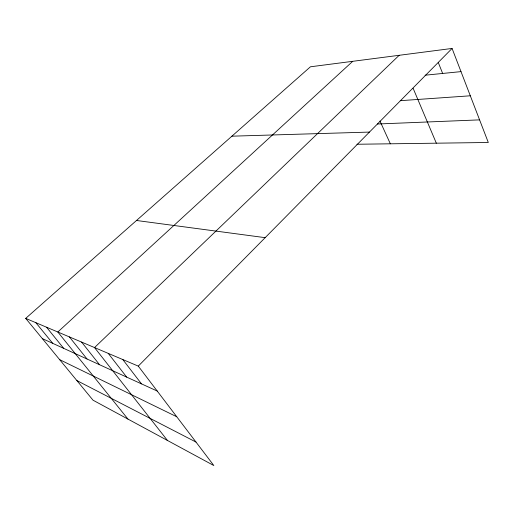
<?xml version="1.0" encoding="UTF-8"?>
<svg xmlns="http://www.w3.org/2000/svg" width="514" height="514" viewBox="0 0 514 514"><rect width="100%" height="100%" fill="white"/><g stroke="black" fill="none" stroke-linecap="round" stroke-linejoin="round"><path stroke-width="0.77" d="M452.076 48.444L310.437 66.794L25.7 318.384L138.279 366.116L452.076 48.444L488.3 142.487L356.947 144.254M399.166 55.3L94.537 347.573L167.455 440.453M352.72 61.32L57.825 332.005L127.98 419.096M425.097 75.205L461 71.619M400.252 100.686L470.31 95.79M377.398 124.009L479.588 119.871M231.904 136.184L369.463 132.079M136.493 220.487L265.166 237.667M42.341 338.604L157.239 391.058M59.663 359.659L176.777 416.77M76.888 380.578L196.007 442.072M25.7 318.384L93.021 400.188L213.85 465.555L138.279 366.116M35.845 322.689L52.743 343.358M46.543 327.225L63.697 348.357M69.39 336.908L87.059 359.023M81.604 342.086L99.536 364.715M108.242 353.381L126.688 377.115M122.801 359.556L141.498 383.874M379.968 121.053L390.351 143.804M413.108 88.26L436.335 143.188M438.288 62.509L442.65 73.451"/></g></svg>
